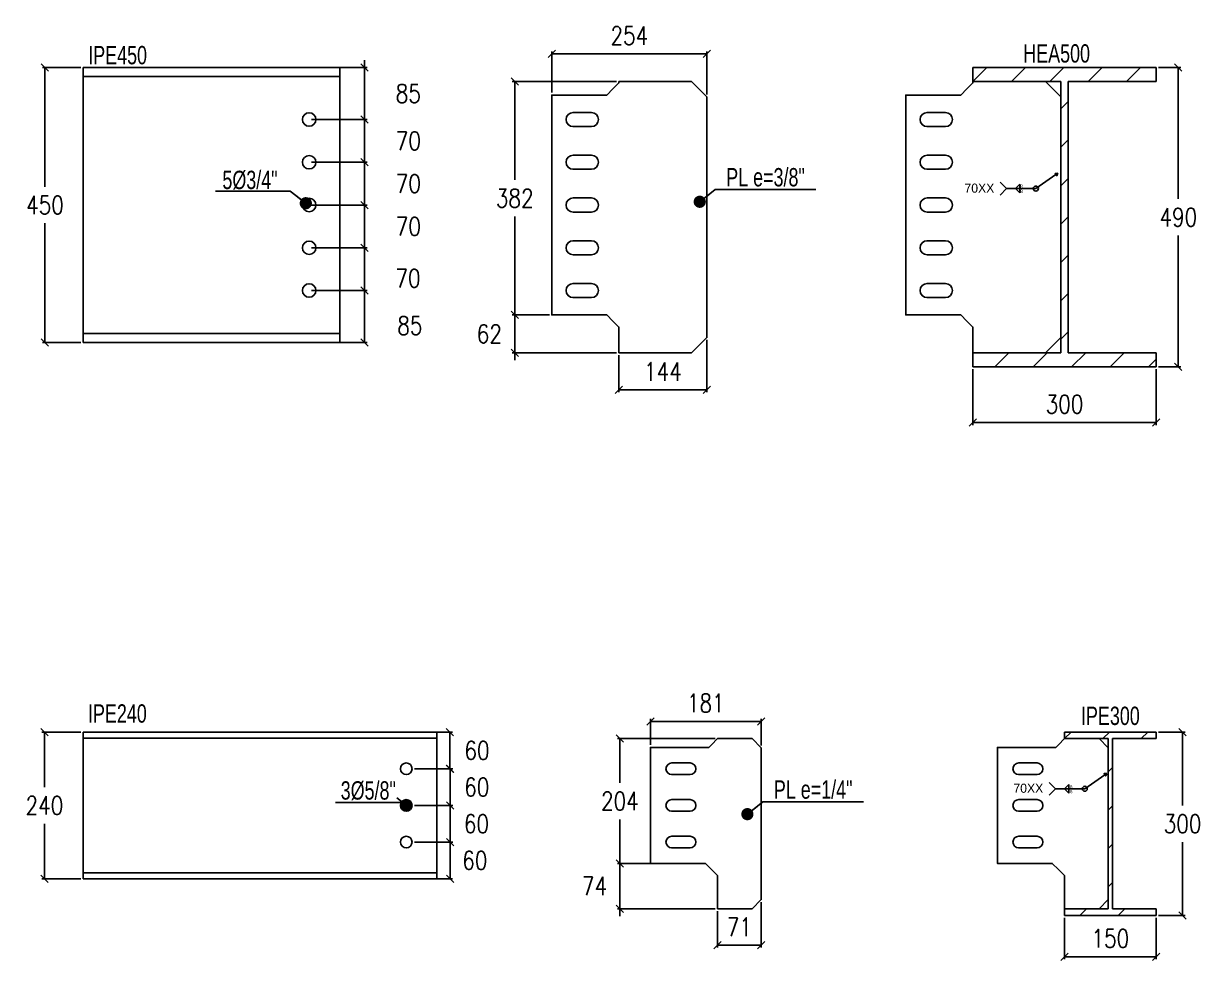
# Model space of a CAD drawing. Header units: millimetres. Extents: x -1715 to 93033, y -21962 to 25119.
# Drawn here: x 15583 to 17515, y -15949 to -14415 of the extents above; entities that cross this region are included whole.
import ezdxf
from ezdxf.enums import TextEntityAlignment as Align

# ---------------------------------------------------------------- set-up
doc = ezdxf.new("R2010")
doc.units = ezdxf.units.MM
doc.header["$LTSCALE"] = 0.4
for name, color, linetype in [('COTAS', 8, 'Continuous'), ('P-PLATINA', 6, 'Continuous'), ('PERFORACIONES', 1, 'Continuous'), ('TITULO', 3, 'Continuous')]:
    doc.layers.add(name, color=color, linetype=linetype)
doc.styles.add('CNI_COTAS', font='romans.shx', dxfattribs={"width": 0.8})
doc.styles.add('ROMANS', font='DINGRAFO.SHX')
doc.styles.add('VERDANA', font='arial.ttf')
doc.dimstyles.new('1.1', dxfattribs={"dimscale": 0, "dimtxt": 15, "dimasz": 20, "dimexe": 2, "dimexo": 2, "dimgap": 7, "dimtad": 1, "dimdec": 0, "dimzin": 4, "dimdsep": 46, "dimtxsty": 'CNI_COTAS', "dimblk": 'DOTSMALL', "dimcen": 0, "dimclrd": 256, "dimclrt": 3, "dimadec": 0, "dimazin": 0, "dimtfac": 1, "dimtdec": 0, "dimtmove": 2, "dimatfit": 0, "dimldrblk": 'DOT', "dimfxl": 0.05, "dimtolj": 1, "dimtzin": 0, "dimarcsym": 1})
doc.dimstyles.new('1.4', dxfattribs={"dimscale": 0, "dimtxt": 30, "dimasz": 12, "dimexe": 4, "dimexo": 4, "dimgap": 15, "dimtad": 1, "dimdec": 0, "dimzin": 4, "dimdsep": 46, "dimtxsty": 'CNI_COTAS', "dimblk": 'OBLIQUE', "dimcen": -0.09, "dimclrd": 256, "dimclrt": 3, "dimadec": 0, "dimazin": 0, "dimtfac": 1, "dimtdec": 0, "dimtmove": 2, "dimatfit": 0, "dimldrblk": 'DOT', "dimfxl": 0.05, "dimtolj": 1, "dimtzin": 0, "dimarcsym": 0})

# ---------------------------------------------------------------- blocks, each defined once
blk = doc.blocks.new('_Oblique')
at = {"color": 0, "linetype": 'ByBlock', "lineweight": -2}
blk.add_line((-0.5, -0.5), (0.5, 0.5), dxfattribs=at)
blk = doc.blocks.new('*D73')
at = {"layer": 'COTAS', "color": 0, "lineweight": -2, "transparency": 16777216}
for p, q in [((15676.5, -14487.3), (15613.9, -14487.3)), ((15676.5, -14937.3), (15613.9, -14937.3))]:
    blk.add_line(p, q, dxfattribs=at)
at = {"layer": 'COTAS', "lineweight": -2, "transparency": 16777216}
for p, q in [((15617.9, -14487.3), (15617.9, -14682.3)), ((15617.9, -14937.3), (15617.9, -14742.3))]:
    blk.add_line(p, q, dxfattribs=at)
at = {"layer": 'Defpoints', "color": 0, "transparency": 16777216}
for p in [(15617.9, -14487.3), (15680.5, -14487.3), (15680.5, -14937.3)]:
    blk.add_point(p, dxfattribs=at)
at = {"layer": 'COTAS', "lineweight": -2, "transparency": 16777216, "xscale": 12, "yscale": 12, "zscale": 12}
for p, rotation in [((15617.9, -14487.3), 90), ((15617.9, -14937.3), 270)]:
    blk.add_blockref('_Oblique', p, dxfattribs=dict(at, rotation=rotation))
at = {"layer": 'COTAS', "color": 3, "transparency": 16777216, "insert": (15617.9, -14712.3), "char_height": 30, "attachment_point": 5, "rotation": 0.01, "style": 'CNI_COTAS'}
blk.add_mtext('\\A1;450', dxfattribs=at)
blk = doc.blocks.new('_Dot')
at = {"color": 0, "linetype": 'ByBlock', "lineweight": -2}
blk.add_line((-0.5, 0), (-1, 0), dxfattribs=at)
at = {"color": 0, "linetype": 'ByBlock', "const_width": 0.5}
blk.add_lwpolyline([(-0.25, 0, 1), (0.25, 0, 1)], format="xyb", close=True, dxfattribs=at)
blk = doc.blocks.new('*D74')
at = {"layer": 'COTAS', "color": 0, "lineweight": -2, "transparency": 16777216}
for p, q in [((17137.4, -14981.3), (17137.4, -15072.5)), ((17437.4, -14981.3), (17437.4, -15072.5))]:
    blk.add_line(p, q, dxfattribs=at)
at = {"layer": 'COTAS', "lineweight": -2, "transparency": 16777216}
blk.add_line((17137.4, -15068.5), (17437.4, -15068.5), dxfattribs=at)
at = {"layer": 'Defpoints', "color": 0, "transparency": 16777216}
for p in [(17137.4, -14977.3), (17437.4, -14977.3), (17437.4, -15068.5)]:
    blk.add_point(p, dxfattribs=at)
at = {"layer": 'COTAS', "lineweight": -2, "transparency": 16777216, "xscale": 12, "yscale": 12, "zscale": 12, "rotation": 180}
blk.add_blockref('_Oblique', (17137.4, -15068.5), dxfattribs=at)
at = {"layer": 'COTAS', "lineweight": -2, "transparency": 16777216, "xscale": 12, "yscale": 12, "zscale": 12}
blk.add_blockref('_Oblique', (17437.4, -15068.5), dxfattribs=at)
at = {"layer": 'COTAS', "color": 3, "transparency": 16777216, "insert": (17287.4, -15038.5), "char_height": 30, "attachment_point": 5, "style": 'CNI_COTAS'}
blk.add_mtext('\\A1;300', dxfattribs=at)
blk = doc.blocks.new('_DotSmall')
at = {"color": 0, "linetype": 'ByBlock', "const_width": 0.5}
blk.add_lwpolyline([(-0.0625, 0, 1), (0.0625, 0, 1)], format="xyb", close=True, dxfattribs=at)
blk = doc.blocks.new('*D319')
at = {"layer": 'COTAS', "color": 0, "lineweight": -2, "transparency": 16777216}
for p, q in [((15676.5, -15575.3), (15613, -15575.3)), ((15676.5, -15815.3), (15613, -15815.3))]:
    blk.add_line(p, q, dxfattribs=at)
at = {"layer": 'COTAS', "lineweight": -2, "transparency": 16777216}
for p, q in [((15617, -15575.3), (15617, -15665.3)), ((15617, -15815.3), (15617, -15725.3))]:
    blk.add_line(p, q, dxfattribs=at)
at = {"layer": 'Defpoints', "color": 0, "transparency": 16777216}
for p in [(15617, -15575.3), (15680.5, -15575.3), (15680.5, -15815.3)]:
    blk.add_point(p, dxfattribs=at)
at = {"layer": 'COTAS', "lineweight": -2, "transparency": 16777216, "xscale": 12, "yscale": 12, "zscale": 12}
for p, rotation in [((15617, -15575.3), 90), ((15617, -15815.3), 270)]:
    blk.add_blockref('_Oblique', p, dxfattribs=dict(at, rotation=rotation))
at = {"layer": 'COTAS', "color": 3, "transparency": 16777216, "insert": (15617, -15695.3), "char_height": 30, "attachment_point": 5, "rotation": 0.01, "style": 'CNI_COTAS'}
blk.add_mtext('\\A1;240', dxfattribs=at)
blk = doc.blocks.new('*D320')
at = {"layer": 'COTAS', "color": 0, "lineweight": -2, "transparency": 16777216}
for p, q in [((17287.4, -15879.3), (17287.4, -15947)), ((17437.4, -15879.3), (17437.4, -15947))]:
    blk.add_line(p, q, dxfattribs=at)
at = {"layer": 'COTAS', "lineweight": -2, "transparency": 16777216}
blk.add_line((17287.4, -15943), (17437.4, -15943), dxfattribs=at)
at = {"layer": 'Defpoints', "color": 0, "transparency": 16777216}
for p in [(17287.4, -15875.3), (17437.4, -15875.3), (17437.4, -15943)]:
    blk.add_point(p, dxfattribs=at)
at = {"layer": 'COTAS', "lineweight": -2, "transparency": 16777216, "xscale": 12, "yscale": 12, "zscale": 12, "rotation": 180}
blk.add_blockref('_Oblique', (17287.4, -15943), dxfattribs=at)
at = {"layer": 'COTAS', "lineweight": -2, "transparency": 16777216, "xscale": 12, "yscale": 12, "zscale": 12}
blk.add_blockref('_Oblique', (17437.4, -15943), dxfattribs=at)
at = {"layer": 'COTAS', "color": 3, "transparency": 16777216, "insert": (17362.4, -15913), "char_height": 30, "attachment_point": 5, "style": 'CNI_COTAS'}
blk.add_mtext('\\A1;150', dxfattribs=at)
blk = doc.blocks.new('*D321')
at = {"layer": 'COTAS', "color": 0, "lineweight": -2, "transparency": 16777216}
for p, q in [((16715.3, -15586), (16555.3, -15586)), ((16695.3, -15790.3), (16555.3, -15790.3))]:
    blk.add_line(p, q, dxfattribs=at)
at = {"layer": 'COTAS', "lineweight": -2, "transparency": 16777216}
for p, q in [((16559.3, -15586), (16559.3, -15658.2)), ((16559.3, -15790.3), (16559.3, -15718.2))]:
    blk.add_line(p, q, dxfattribs=at)
at = {"layer": 'Defpoints', "color": 0, "transparency": 16777216}
for p in [(16719.3, -15586), (16559.3, -15790.3), (16699.3, -15790.3)]:
    blk.add_point(p, dxfattribs=at)
at = {"layer": 'COTAS', "lineweight": -2, "transparency": 16777216, "xscale": 12, "yscale": 12, "zscale": 12}
for p, rotation in [((16559.3, -15586), 90), ((16559.3, -15790.3), 270)]:
    blk.add_blockref('_Oblique', p, dxfattribs=dict(at, rotation=rotation))
at = {"layer": 'COTAS', "color": 3, "transparency": 16777216, "insert": (16559.3, -15688.2), "char_height": 30, "attachment_point": 5, "rotation": 0.01, "style": 'CNI_COTAS'}
blk.add_mtext('\\A1;204', dxfattribs=at)
blk = doc.blocks.new('*D322')
at = {"layer": 'COTAS', "lineweight": -2, "transparency": 16777216}
for p, q in [((16559.3, -15790.3), (16559.3, -15778.3)), ((16559.3, -15790.3), (16559.3, -15864.6)), ((16559.3, -15864.6), (16559.3, -15876.6))]:
    blk.add_line(p, q, dxfattribs=at)
at = {"layer": 'COTAS', "color": 0, "lineweight": -2, "transparency": 16777216}
for p, q in [((16695.3, -15790.3), (16555.3, -15790.3)), ((16715.3, -15864.6), (16555.3, -15864.6))]:
    blk.add_line(p, q, dxfattribs=at)
at = {"layer": 'Defpoints', "color": 0, "transparency": 16777216}
for p in [(16699.3, -15790.3), (16559.3, -15864.6), (16719.3, -15864.6)]:
    blk.add_point(p, dxfattribs=at)
at = {"layer": 'COTAS', "lineweight": -2, "transparency": 16777216, "xscale": 12, "yscale": 12, "zscale": 12}
for p, rotation in [((16559.3, -15790.3), 270), ((16559.3, -15864.6), 90)]:
    blk.add_blockref('_Oblique', p, dxfattribs=dict(at, rotation=rotation))
at = {"layer": 'COTAS', "color": 3, "transparency": 16777216, "insert": (16517.8, -15827.5), "char_height": 30, "attachment_point": 5, "rotation": 0.01, "style": 'CNI_COTAS'}
blk.add_mtext('\\A1;74', dxfattribs=at)
blk = doc.blocks.new('*D323')
at = {"layer": 'COTAS', "color": 0, "lineweight": -2, "transparency": 16777216}
for p, q in [((16790.8, -15853.6), (16790.8, -15928.1)), ((16719.3, -15868.6), (16719.3, -15928.1))]:
    blk.add_line(p, q, dxfattribs=at)
at = {"layer": 'COTAS', "lineweight": -2, "transparency": 16777216}
blk.add_line((16719.3, -15924.1), (16790.8, -15924.1), dxfattribs=at)
at = {"layer": 'Defpoints', "color": 0, "transparency": 16777216}
for p in [(16790.8, -15849.6), (16719.3, -15864.6), (16790.8, -15924.1)]:
    blk.add_point(p, dxfattribs=at)
at = {"layer": 'COTAS', "lineweight": -2, "transparency": 16777216, "xscale": 12, "yscale": 12, "zscale": 12, "rotation": 180}
blk.add_blockref('_Oblique', (16719.3, -15924.1), dxfattribs=at)
at = {"layer": 'COTAS', "lineweight": -2, "transparency": 16777216, "xscale": 12, "yscale": 12, "zscale": 12}
blk.add_blockref('_Oblique', (16790.8, -15924.1), dxfattribs=at)
at = {"layer": 'COTAS', "color": 3, "transparency": 16777216, "insert": (16755, -15894.1), "char_height": 30, "attachment_point": 5, "style": 'CNI_COTAS'}
blk.add_mtext('\\A1;71', dxfattribs=at)
blk = doc.blocks.new('*D324')
at = {"layer": 'COTAS', "color": 0, "lineweight": -2, "transparency": 16777216}
for p, q in [((16609.3, -15596.3), (16609.3, -15553.8)), ((16790.8, -15597), (16790.8, -15553.8))]:
    blk.add_line(p, q, dxfattribs=at)
at = {"layer": 'COTAS', "lineweight": -2, "transparency": 16777216}
blk.add_line((16609.3, -15557.8), (16790.8, -15557.8), dxfattribs=at)
at = {"layer": 'Defpoints', "color": 0, "transparency": 16777216}
for p in [(16790.8, -15557.8), (16609.3, -15600.3), (16790.8, -15601)]:
    blk.add_point(p, dxfattribs=at)
at = {"layer": 'COTAS', "lineweight": -2, "transparency": 16777216, "xscale": 12, "yscale": 12, "zscale": 12, "rotation": 180}
blk.add_blockref('_Oblique', (16609.3, -15557.8), dxfattribs=at)
at = {"layer": 'COTAS', "lineweight": -2, "transparency": 16777216, "xscale": 12, "yscale": 12, "zscale": 12}
blk.add_blockref('_Oblique', (16790.8, -15557.8), dxfattribs=at)
at = {"layer": 'COTAS', "color": 3, "transparency": 16777216, "insert": (16700, -15527.8), "char_height": 30, "attachment_point": 5, "style": 'CNI_COTAS'}
blk.add_mtext('\\A1;181', dxfattribs=at)
blk = doc.blocks.new('*D325')
at = {"layer": 'COTAS', "color": 0, "lineweight": -2, "transparency": 16777216}
for p, q in [((17441.4, -15575.3), (17484.7, -15575.3)), ((17441.4, -15875.3), (17484.7, -15875.3))]:
    blk.add_line(p, q, dxfattribs=at)
at = {"layer": 'COTAS', "lineweight": -2, "transparency": 16777216}
for p, q in [((17480.7, -15575.3), (17480.7, -15695.3)), ((17480.7, -15875.3), (17480.7, -15755.3))]:
    blk.add_line(p, q, dxfattribs=at)
at = {"layer": 'Defpoints', "color": 0, "transparency": 16777216}
for p in [(17437.4, -15575.3), (17480.7, -15575.3), (17437.4, -15875.3)]:
    blk.add_point(p, dxfattribs=at)
at = {"layer": 'COTAS', "lineweight": -2, "transparency": 16777216, "xscale": 12, "yscale": 12, "zscale": 12}
for p, rotation in [((17480.7, -15575.3), 90), ((17480.7, -15875.3), 270)]:
    blk.add_blockref('_Oblique', p, dxfattribs=dict(at, rotation=rotation))
at = {"layer": 'COTAS', "color": 3, "transparency": 16777216, "insert": (17480.7, -15725.3), "char_height": 30, "attachment_point": 5, "rotation": 0.01, "style": 'CNI_COTAS'}
blk.add_mtext('\\A1;300', dxfattribs=at)
blk = doc.blocks.new('SOLDADURA FILETE ALREDEDOR')
h = blk.add_hatch(color=256)
h.dxf.hatch_style = 1
h.paths.add_polyline_path([(5063.7, 3679), (5060.1, 3684.2), (5066.4, 3684.8)])
for p, q in [((5061.9, 3681.6), (5015.5, 3649.2)), ((5015.5, 3649.2), (4948.3, 3649.2)), ((4978.7, 3659.2), (4968.7, 3649.2)), ((4978.7, 3639.2), (4968.7, 3649.2)), ((4978.7, 3649.2), (4978.7, 3659.2)), ((4978.7, 3649.2), (4978.7, 3639.2))]:
    blk.add_line(p, q)
blk.add_lwpolyline([(5066.4, 3684.8), (5063.7, 3679), (5060.1, 3684.2)], close=True)
blk.add_lwpolyline([(4933.5, 3634.4), (4948.3, 3649.2), (4933.5, 3664)])
blk.add_circle((5015.5, 3649.2), 5.81)
at = {"layer": 'TITULO', "style": 'ROMANS'}
for s, height, p in [('70XX', 21, (4851, 3640)), ('6', 7.5, (4981.3, 3650.6)), ('6', 7.5, (4981.3, 3639))]:
    blk.add_text(s, height=height, dxfattribs=at).set_placement(p)
blk = doc.blocks.new('*D315')
at = {"layer": 'COTAS', "color": 0, "lineweight": -2, "transparency": 16777216}
for p, q in [((16223.1, -15635.3), (16285.6, -15635.3)), ((16223.1, -15695.3), (16285.6, -15695.3))]:
    blk.add_line(p, q, dxfattribs=at)
at = {"layer": 'COTAS', "lineweight": -2, "transparency": 16777216}
blk.add_line((16281.6, -15635.3), (16281.6, -15695.3), dxfattribs=at)
at = {"layer": 'Defpoints', "color": 0, "transparency": 16777216}
for p in [(16219.1, -15635.3), (16219.1, -15695.3), (16281.6, -15695.3)]:
    blk.add_point(p, dxfattribs=at)
at = {"layer": 'COTAS', "lineweight": -2, "transparency": 16777216, "xscale": 12, "yscale": 12, "zscale": 12}
for p, rotation in [((16281.6, -15635.3), 90), ((16281.6, -15695.3), 270)]:
    blk.add_blockref('_Oblique', p, dxfattribs=dict(at, rotation=rotation))
at = {"layer": 'COTAS', "color": 3, "transparency": 16777216, "insert": (16325, -15665.3), "char_height": 30, "attachment_point": 5, "rotation": 0.01, "style": 'CNI_COTAS'}
blk.add_mtext('\\A1;60', dxfattribs=at)
blk = doc.blocks.new('*D316')
at = {"layer": 'COTAS', "color": 0, "lineweight": -2, "transparency": 16777216}
for p, q in [((16223.1, -15695.3), (16285.6, -15695.3)), ((16223.1, -15755.3), (16285.6, -15755.3))]:
    blk.add_line(p, q, dxfattribs=at)
at = {"layer": 'COTAS', "lineweight": -2, "transparency": 16777216}
blk.add_line((16281.6, -15695.3), (16281.6, -15755.3), dxfattribs=at)
at = {"layer": 'Defpoints', "color": 0, "transparency": 16777216}
for p in [(16219.1, -15695.3), (16219.1, -15755.3), (16281.6, -15755.3)]:
    blk.add_point(p, dxfattribs=at)
at = {"layer": 'COTAS', "lineweight": -2, "transparency": 16777216, "xscale": 12, "yscale": 12, "zscale": 12}
for p, rotation in [((16281.6, -15695.3), 90), ((16281.6, -15755.3), 270)]:
    blk.add_blockref('_Oblique', p, dxfattribs=dict(at, rotation=rotation))
at = {"layer": 'COTAS', "color": 3, "transparency": 16777216, "insert": (16324.5, -15725.3), "char_height": 30, "attachment_point": 5, "rotation": 0.01, "style": 'CNI_COTAS'}
blk.add_mtext('\\A1;60', dxfattribs=at)
blk = doc.blocks.new('*D317')
at = {"layer": 'COTAS', "color": 0, "lineweight": -2, "transparency": 16777216}
for p, q in [((16223.1, -15755.3), (16285.5, -15755.3)), ((16223.1, -15815.3), (16285.5, -15815.3))]:
    blk.add_line(p, q, dxfattribs=at)
at = {"layer": 'COTAS', "lineweight": -2, "transparency": 16777216}
blk.add_line((16281.5, -15755.3), (16281.5, -15815.3), dxfattribs=at)
at = {"layer": 'Defpoints', "color": 0, "transparency": 16777216}
for p in [(16219.1, -15755.3), (16219.1, -15815.3), (16281.5, -15815.3)]:
    blk.add_point(p, dxfattribs=at)
at = {"layer": 'COTAS', "lineweight": -2, "transparency": 16777216, "xscale": 12, "yscale": 12, "zscale": 12}
for p, rotation in [((16281.5, -15755.3), 90), ((16281.5, -15815.3), 270)]:
    blk.add_blockref('_Oblique', p, dxfattribs=dict(at, rotation=rotation))
at = {"layer": 'COTAS', "color": 3, "transparency": 16777216, "insert": (16321.8, -15785.3), "char_height": 30, "attachment_point": 5, "rotation": 0.01, "style": 'CNI_COTAS'}
blk.add_mtext('\\A1;60', dxfattribs=at)
blk = doc.blocks.new('*D318')
at = {"layer": 'COTAS', "color": 0, "lineweight": -2, "transparency": 16777216}
for p, q in [((16223.1, -15575.3), (16285.1, -15575.3)), ((16223.1, -15635.3), (16285.1, -15635.3))]:
    blk.add_line(p, q, dxfattribs=at)
at = {"layer": 'COTAS', "lineweight": -2, "transparency": 16777216}
blk.add_line((16281.1, -15635.3), (16281.1, -15575.3), dxfattribs=at)
at = {"layer": 'Defpoints', "color": 0, "transparency": 16777216}
for p in [(16219.1, -15575.3), (16281.1, -15575.3), (16219.1, -15635.3)]:
    blk.add_point(p, dxfattribs=at)
at = {"layer": 'COTAS', "lineweight": -2, "transparency": 16777216, "xscale": 12, "yscale": 12, "zscale": 12}
for p, rotation in [((16281.1, -15575.3), 90), ((16281.1, -15635.3), 270)]:
    blk.add_blockref('_Oblique', p, dxfattribs=dict(at, rotation=rotation))
at = {"layer": 'COTAS', "color": 3, "transparency": 16777216, "insert": (16325.3, -15605.3), "char_height": 30, "attachment_point": 5, "rotation": 0.01, "style": 'CNI_COTAS'}
blk.add_mtext('\\A1;60', dxfattribs=at)
blk = doc.blocks.new('*D355')
at = {"layer": 'COTAS', "color": 0, "lineweight": -2, "transparency": 16777216}
for p, q in [((16054.5, -14642.3), (16145.4, -14642.3)), ((16054.5, -14712.3), (16145.4, -14712.3))]:
    blk.add_line(p, q, dxfattribs=at)
at = {"layer": 'COTAS', "lineweight": -2, "transparency": 16777216}
for p, q in [((16141.4, -14642.3), (16141.4, -14630.3)), ((16141.4, -14712.3), (16141.4, -14642.3)), ((16141.4, -14712.3), (16141.4, -14724.3))]:
    blk.add_line(p, q, dxfattribs=at)
at = {"layer": 'Defpoints', "color": 0, "transparency": 16777216}
for p in [(16050.5, -14642.3), (16141.4, -14642.3), (16050.5, -14712.3)]:
    blk.add_point(p, dxfattribs=at)
at = {"layer": 'COTAS', "lineweight": -2, "transparency": 16777216, "xscale": 12, "yscale": 12, "zscale": 12}
for p, rotation in [((16141.4, -14642.3), 270), ((16141.4, -14712.3), 90)]:
    blk.add_blockref('_Oblique', p, dxfattribs=dict(at, rotation=rotation))
at = {"layer": 'COTAS', "color": 3, "transparency": 16777216, "insert": (16212.9, -14677.3), "char_height": 30, "attachment_point": 5, "rotation": 0.01, "style": 'CNI_COTAS'}
blk.add_mtext('\\A1;70', dxfattribs=at)
blk = doc.blocks.new('*D356')
at = {"layer": 'COTAS', "lineweight": -2, "transparency": 16777216}
for p, q in [((16141.4, -14712.3), (16141.4, -14700.3)), ((16141.4, -14782.3), (16141.4, -14712.3)), ((16141.4, -14782.3), (16141.4, -14794.3))]:
    blk.add_line(p, q, dxfattribs=at)
at = {"layer": 'COTAS', "color": 0, "lineweight": -2, "transparency": 16777216}
for p, q in [((16054.5, -14712.3), (16145.4, -14712.3)), ((16054.5, -14782.3), (16145.4, -14782.3))]:
    blk.add_line(p, q, dxfattribs=at)
at = {"layer": 'Defpoints', "color": 0, "transparency": 16777216}
for p in [(16050.5, -14712.3), (16141.4, -14712.3), (16050.5, -14782.3)]:
    blk.add_point(p, dxfattribs=at)
at = {"layer": 'COTAS', "lineweight": -2, "transparency": 16777216, "xscale": 12, "yscale": 12, "zscale": 12}
for p, rotation in [((16141.4, -14712.3), 270), ((16141.4, -14782.3), 90)]:
    blk.add_blockref('_Oblique', p, dxfattribs=dict(at, rotation=rotation))
at = {"layer": 'COTAS', "color": 3, "transparency": 16777216, "insert": (16212.9, -14747.3), "char_height": 30, "attachment_point": 5, "rotation": 0.01, "style": 'CNI_COTAS'}
blk.add_mtext('\\A1;70', dxfattribs=at)
blk = doc.blocks.new('*D357')
at = {"layer": 'COTAS', "color": 0, "lineweight": -2, "transparency": 16777216}
for p, q in [((16054.5, -14782.3), (16145.4, -14782.3)), ((16054.5, -14852.3), (16145.4, -14852.3))]:
    blk.add_line(p, q, dxfattribs=at)
at = {"layer": 'COTAS', "lineweight": -2, "transparency": 16777216}
blk.add_line((16141.4, -14852.3), (16141.4, -14782.3), dxfattribs=at)
at = {"layer": 'Defpoints', "color": 0, "transparency": 16777216}
for p in [(16050.5, -14782.3), (16141.4, -14782.3), (16050.5, -14852.3)]:
    blk.add_point(p, dxfattribs=at)
at = {"layer": 'COTAS', "lineweight": -2, "transparency": 16777216, "xscale": 12, "yscale": 12, "zscale": 12}
for p, rotation in [((16141.4, -14782.3), 90), ((16141.4, -14852.3), 270)]:
    blk.add_blockref('_Oblique', p, dxfattribs=dict(at, rotation=rotation))
at = {"layer": 'COTAS', "color": 3, "transparency": 16777216, "insert": (16212.3, -14832.3), "char_height": 30, "attachment_point": 5, "rotation": 0.01, "style": 'CNI_COTAS'}
blk.add_mtext('\\A1;70', dxfattribs=at)
blk = doc.blocks.new('*D358')
at = {"layer": 'COTAS', "color": 0, "lineweight": -2, "transparency": 16777216}
for p, q in [((16054.5, -14852.3), (16145.4, -14852.3)), ((16054.5, -14937.3), (16145.4, -14937.3))]:
    blk.add_line(p, q, dxfattribs=at)
at = {"layer": 'COTAS', "lineweight": -2, "transparency": 16777216}
blk.add_line((16141.4, -14852.3), (16141.4, -14937.3), dxfattribs=at)
at = {"layer": 'Defpoints', "color": 0, "transparency": 16777216}
for p in [(16050.5, -14852.3), (16050.5, -14937.3), (16141.4, -14937.3)]:
    blk.add_point(p, dxfattribs=at)
at = {"layer": 'COTAS', "lineweight": -2, "transparency": 16777216, "xscale": 12, "yscale": 12, "zscale": 12}
for p, rotation in [((16141.4, -14852.3), 90), ((16141.4, -14937.3), 270)]:
    blk.add_blockref('_Oblique', p, dxfattribs=dict(at, rotation=rotation))
at = {"layer": 'COTAS', "color": 3, "transparency": 16777216, "insert": (16215.4, -14909.8), "char_height": 30, "attachment_point": 5, "rotation": 0.01, "style": 'CNI_COTAS'}
blk.add_mtext('\\A1;85', dxfattribs=at)
blk = doc.blocks.new('*D359')
at = {"layer": 'COTAS', "lineweight": -2, "transparency": 16777216}
for p, q in [((16141.4, -14572.3), (16141.4, -14560.3)), ((16141.4, -14642.3), (16141.4, -14572.3)), ((16141.4, -14642.3), (16141.4, -14654.3))]:
    blk.add_line(p, q, dxfattribs=at)
at = {"layer": 'COTAS', "color": 0, "lineweight": -2, "transparency": 16777216}
for p, q in [((16054.5, -14572.3), (16145.4, -14572.3)), ((16054.5, -14642.3), (16145.4, -14642.3))]:
    blk.add_line(p, q, dxfattribs=at)
at = {"layer": 'Defpoints', "color": 0, "transparency": 16777216}
for p in [(16050.5, -14572.3), (16141.4, -14572.3), (16050.5, -14642.3)]:
    blk.add_point(p, dxfattribs=at)
at = {"layer": 'COTAS', "lineweight": -2, "transparency": 16777216, "xscale": 12, "yscale": 12, "zscale": 12}
for p, rotation in [((16141.4, -14572.3), 270), ((16141.4, -14642.3), 90)]:
    blk.add_blockref('_Oblique', p, dxfattribs=dict(at, rotation=rotation))
at = {"layer": 'COTAS', "color": 3, "transparency": 16777216, "insert": (16212.9, -14607.3), "char_height": 30, "attachment_point": 5, "rotation": 0.01, "style": 'CNI_COTAS'}
blk.add_mtext('\\A1;70', dxfattribs=at)
blk = doc.blocks.new('*D360')
at = {"layer": 'COTAS', "color": 0, "lineweight": -2, "transparency": 16777216}
for p, q in [((16054.5, -14487.3), (16145.4, -14487.3)), ((16054.5, -14572.3), (16145.4, -14572.3))]:
    blk.add_line(p, q, dxfattribs=at)
at = {"layer": 'COTAS', "lineweight": -2, "transparency": 16777216}
for p, q in [((16141.4, -14487.3), (16141.4, -14475.3)), ((16141.4, -14572.3), (16141.4, -14487.3)), ((16141.4, -14572.3), (16141.4, -14584.3))]:
    blk.add_line(p, q, dxfattribs=at)
at = {"layer": 'Defpoints', "color": 0, "transparency": 16777216}
for p in [(16050.5, -14487.3), (16141.4, -14487.3), (16050.5, -14572.3)]:
    blk.add_point(p, dxfattribs=at)
at = {"layer": 'COTAS', "lineweight": -2, "transparency": 16777216, "xscale": 12, "yscale": 12, "zscale": 12}
for p, rotation in [((16141.4, -14487.3), 270), ((16141.4, -14572.3), 90)]:
    blk.add_blockref('_Oblique', p, dxfattribs=dict(at, rotation=rotation))
at = {"layer": 'COTAS', "color": 3, "transparency": 16777216, "insert": (16212.9, -14529.8), "char_height": 30, "attachment_point": 5, "rotation": 0.01, "style": 'CNI_COTAS'}
blk.add_mtext('\\A1;85', dxfattribs=at)
blk = doc.blocks.new('*D361')
at = {"layer": 'COTAS', "color": 0, "lineweight": -2, "transparency": 16777216}
for p, q in [((16553.8, -14510.3), (16383.1, -14510.3)), ((16443.8, -14892.3), (16383.1, -14892.3))]:
    blk.add_line(p, q, dxfattribs=at)
at = {"layer": 'COTAS', "lineweight": -2, "transparency": 16777216}
for p, q in [((16387.1, -14510.3), (16387.1, -14671.3)), ((16387.1, -14892.3), (16387.1, -14731.3))]:
    blk.add_line(p, q, dxfattribs=at)
at = {"layer": 'Defpoints', "color": 0, "transparency": 16777216}
for p in [(16557.8, -14510.3), (16387.1, -14892.3), (16447.8, -14892.3)]:
    blk.add_point(p, dxfattribs=at)
at = {"layer": 'COTAS', "lineweight": -2, "transparency": 16777216, "xscale": 12, "yscale": 12, "zscale": 12}
for p, rotation in [((16387.1, -14510.3), 90), ((16387.1, -14892.3), 270)]:
    blk.add_blockref('_Oblique', p, dxfattribs=dict(at, rotation=rotation))
at = {"layer": 'COTAS', "color": 3, "transparency": 16777216, "insert": (16387.1, -14701.3), "char_height": 30, "attachment_point": 5, "rotation": 0.01, "style": 'CNI_COTAS'}
blk.add_mtext('\\A1;382', dxfattribs=at)
blk = doc.blocks.new('*D362')
at = {"layer": 'COTAS', "color": 0, "lineweight": -2, "transparency": 16777216}
for p, q in [((16443.8, -14892.3), (16383.1, -14892.3)), ((16553.8, -14954.3), (16383.1, -14954.3))]:
    blk.add_line(p, q, dxfattribs=at)
at = {"layer": 'COTAS', "lineweight": -2, "transparency": 16777216}
for p, q in [((16387.1, -14892.3), (16387.1, -14880.3)), ((16387.1, -14892.3), (16387.1, -14954.3)), ((16387.1, -14954.3), (16387.1, -14966.3))]:
    blk.add_line(p, q, dxfattribs=at)
at = {"layer": 'Defpoints', "color": 0, "transparency": 16777216}
for p in [(16447.8, -14892.3), (16387.1, -14954.3), (16557.8, -14954.3)]:
    blk.add_point(p, dxfattribs=at)
at = {"layer": 'COTAS', "lineweight": -2, "transparency": 16777216, "xscale": 12, "yscale": 12, "zscale": 12}
for p, rotation in [((16387.1, -14892.3), 270), ((16387.1, -14954.3), 90)]:
    blk.add_blockref('_Oblique', p, dxfattribs=dict(at, rotation=rotation))
at = {"layer": 'COTAS', "color": 3, "transparency": 16777216, "insert": (16345.6, -14923.3), "char_height": 30, "attachment_point": 5, "rotation": 0.01, "style": 'CNI_COTAS'}
blk.add_mtext('\\A1;62', dxfattribs=at)
blk = doc.blocks.new('*D363')
at = {"layer": 'COTAS', "color": 0, "lineweight": -2, "transparency": 16777216}
for p, q in [((16701.8, -14933.3), (16701.8, -15018.9)), ((16557.8, -14958.3), (16557.8, -15018.9))]:
    blk.add_line(p, q, dxfattribs=at)
at = {"layer": 'COTAS', "lineweight": -2, "transparency": 16777216}
blk.add_line((16557.8, -15014.9), (16701.8, -15014.9), dxfattribs=at)
at = {"layer": 'Defpoints', "color": 0, "transparency": 16777216}
for p in [(16701.8, -14929.3), (16557.8, -14954.3), (16701.8, -15014.9)]:
    blk.add_point(p, dxfattribs=at)
at = {"layer": 'COTAS', "lineweight": -2, "transparency": 16777216, "xscale": 12, "yscale": 12, "zscale": 12, "rotation": 180}
blk.add_blockref('_Oblique', (16557.8, -15014.9), dxfattribs=at)
at = {"layer": 'COTAS', "lineweight": -2, "transparency": 16777216, "xscale": 12, "yscale": 12, "zscale": 12}
blk.add_blockref('_Oblique', (16701.8, -15014.9), dxfattribs=at)
at = {"layer": 'COTAS', "color": 3, "transparency": 16777216, "insert": (16629.8, -14984.9), "char_height": 30, "attachment_point": 5, "style": 'CNI_COTAS'}
blk.add_mtext('\\A1;144', dxfattribs=at)
blk = doc.blocks.new('*D364')
at = {"layer": 'COTAS', "color": 0, "lineweight": -2, "transparency": 16777216}
for p, q in [((16447.8, -14528.3), (16447.8, -14461)), ((16701.8, -14531.3), (16701.8, -14461))]:
    blk.add_line(p, q, dxfattribs=at)
at = {"layer": 'COTAS', "lineweight": -2, "transparency": 16777216}
blk.add_line((16447.8, -14465), (16701.8, -14465), dxfattribs=at)
at = {"layer": 'Defpoints', "color": 0, "transparency": 16777216}
for p in [(16701.8, -14465), (16447.8, -14532.3), (16701.8, -14535.3)]:
    blk.add_point(p, dxfattribs=at)
at = {"layer": 'COTAS', "lineweight": -2, "transparency": 16777216, "xscale": 12, "yscale": 12, "zscale": 12, "rotation": 180}
blk.add_blockref('_Oblique', (16447.8, -14465), dxfattribs=at)
at = {"layer": 'COTAS', "lineweight": -2, "transparency": 16777216, "xscale": 12, "yscale": 12, "zscale": 12}
blk.add_blockref('_Oblique', (16701.8, -14465), dxfattribs=at)
at = {"layer": 'COTAS', "color": 3, "transparency": 16777216, "insert": (16574.8, -14435), "char_height": 30, "attachment_point": 5, "style": 'CNI_COTAS'}
blk.add_mtext('\\A1;254', dxfattribs=at)
blk = doc.blocks.new('SOLDADURA FILETE ALREDEDOR 1 DE 8')
h = blk.add_hatch(color=256)
h.dxf.hatch_style = 1
h.paths.add_polyline_path([(8202.3, -7175.2), (8199.7, -7171.4), (8204.2, -7171)])
for p, q in [((8201, -7173.3), (8168, -7196.3)), ((8168, -7196.3), (8120.2, -7196.3)), ((8141.8, -7189.2), (8134.7, -7196.3)), ((8141.8, -7203.4), (8134.7, -7196.3)), ((8141.8, -7196.3), (8141.8, -7189.2)), ((8141.8, -7196.3), (8141.8, -7203.4))]:
    blk.add_line(p, q)
blk.add_lwpolyline([(8109.7, -7206.8), (8120.2, -7196.3), (8109.7, -7185.8)])
blk.add_lwpolyline([(8204.2, -7171), (8202.3, -7175.2), (8199.7, -7171.4)], close=True)
blk.add_circle((8168, -7196.3), 4.13)
at = {"layer": 'TITULO', "style": 'ROMANS'}
for s, height, p in [('70XX', 14.92, (8051.2, -7202.9)), ('8', 5.33, (8142.6, -7195.1)), ('8', 5.33, (8142.6, -7203.4))]:
    blk.add_text(s, height=height, dxfattribs=at).set_placement(p)
blk = doc.blocks.new('*D424')
at = {"layer": 'COTAS', "color": 0, "lineweight": -2, "transparency": 16777216}
for p, q in [((17441.4, -14487.3), (17477.7, -14487.3)), ((17441.4, -14977.3), (17477.7, -14977.3))]:
    blk.add_line(p, q, dxfattribs=at)
at = {"layer": 'COTAS', "lineweight": -2, "transparency": 16777216}
for p, q in [((17473.7, -14487.3), (17473.7, -14702.3)), ((17473.7, -14977.3), (17473.7, -14762.3))]:
    blk.add_line(p, q, dxfattribs=at)
at = {"layer": 'Defpoints', "color": 0, "transparency": 16777216}
for p in [(17437.4, -14487.3), (17473.7, -14487.3), (17437.4, -14977.3)]:
    blk.add_point(p, dxfattribs=at)
at = {"layer": 'COTAS', "lineweight": -2, "transparency": 16777216, "xscale": 12, "yscale": 12, "zscale": 12}
for p, rotation in [((17473.7, -14487.3), 90), ((17473.7, -14977.3), 270)]:
    blk.add_blockref('_Oblique', p, dxfattribs=dict(at, rotation=rotation))
at = {"layer": 'COTAS', "color": 3, "transparency": 16777216, "insert": (17473.7, -14732.3), "char_height": 30, "attachment_point": 5, "rotation": 0.01, "style": 'CNI_COTAS'}
blk.add_mtext('\\A1;490', dxfattribs=at)

msp = doc.modelspace()

# ---------------------------------------------------------------- hatches: boundary and pattern name
at = {"linetype": 'Continuous'}
h = msp.add_hatch(dxfattribs=at)
h.set_pattern_fill('', scale=14, style=0, pattern_type=0)
h.set_pattern_definition([(45, (17137.426, -14510.33), (-31.431, 31.431), [])])
h.paths.add_polyline_path([(17137.4, -14487.3), (17137.4, -14510.3), (17281.4, -14510.3), (17281.4, -14954.3), (17137.4, -14954.3), (17137.4, -14977.3), (17437.4, -14977.3), (17437.4, -14954.3), (17293.4, -14954.3), (17293.4, -14510.3), (17437.4, -14510.3), (17437.4, -14487.3)])
h = msp.add_hatch(dxfattribs=at)
h.set_pattern_fill('', scale=14, style=0, pattern_type=0)
h.set_pattern_definition([(45, (17287.426, -15586.016), (-31.431, 31.431), [])])
h.paths.add_polyline_path([(17287.4, -15575.3), (17287.4, -15586), (17358.9, -15586), (17358.9, -15864.6), (17287.4, -15864.6), (17287.4, -15875.3), (17437.4, -15875.3), (17437.4, -15864.6), (17366, -15864.6), (17366, -15586), (17437.4, -15586), (17437.4, -15575.3)])

# ---------------------------------------------------------------- linework, layer by layer
at = {"color": 2, "linetype": 'Continuous'}
for p, q in [((16100.5, -14487.3), (15680.5, -14487.3)), ((15680.5, -14487.3), (15680.5, -14937.3)), ((16100.5, -14937.3), (16100.5, -14487.3)), ((17437.4, -14487.3), (17137.4, -14487.3)), ((17137.4, -14487.3), (17137.4, -14510.3)), ((17437.4, -14510.3), (17437.4, -14487.3)), ((15680.5, -14501.9), (16100.5, -14501.9)), ((17137.4, -14510.3), (17281.4, -14510.3)), ((17281.4, -14510.3), (17281.4, -14954.3)), ((17293.4, -14954.3), (17293.4, -14510.3)), ((17293.4, -14510.3), (17437.4, -14510.3)), ((15680.5, -14922.7), (16100.5, -14922.7)), ((15680.5, -14937.3), (16100.5, -14937.3)), ((17281.4, -14954.3), (17137.4, -14954.3)), ((17137.4, -14954.3), (17137.4, -14977.3)), ((17437.4, -14954.3), (17293.4, -14954.3)), ((17437.4, -14977.3), (17437.4, -14954.3)), ((17137.4, -14977.3), (17437.4, -14977.3)), ((15680.5, -15575.3), (16259.6, -15575.3)), ((15680.5, -15575.3), (15680.5, -15815.3)), ((15680.5, -15585.1), (16259.6, -15585.1)), ((16259.6, -15575.3), (16259.6, -15815.3)), ((17437.4, -15575.3), (17287.4, -15575.3)), ((17287.4, -15575.3), (17287.4, -15586)), ((17287.4, -15586), (17358.9, -15586)), ((17358.9, -15586), (17358.9, -15864.6)), ((17366, -15864.6), (17366, -15586)), ((17366, -15586), (17437.4, -15586)), ((17437.4, -15586), (17437.4, -15575.3)), ((15680.5, -15805.5), (16259.6, -15805.5)), ((15680.5, -15815.3), (16259.6, -15815.3)), ((17358.9, -15864.6), (17287.4, -15864.6)), ((17287.4, -15864.6), (17287.4, -15875.3)), ((17287.4, -15875.3), (17437.4, -15875.3)), ((17437.4, -15864.6), (17366, -15864.6)), ((17437.4, -15875.3), (17437.4, -15864.6))]:
    msp.add_line(p, q, dxfattribs=at)
at = {"layer": 'P-PLATINA', "color": 6, "linetype": 'Continuous'}
for points in [[(16537.8, -14532.3), (16447.8, -14532.3), (16447.8, -14892.3), (16537.8, -14892.3), (16547.8, -14902.3), (16557.8, -14912.3), (16557.8, -14954.3), (16676.8, -14954.3), (16701.8, -14929.3), (16701.8, -14535.3), (16676.8, -14510.3), (16557.8, -14510.3), (16557.8, -14512.3), (16547.8, -14522.3)], [(17117.4, -14532.3), (17027.4, -14532.3), (17027.4, -14892.3), (17117.4, -14892.3), (17127.4, -14902.3), (17137.4, -14912.3), (17137.4, -14954.3), (17256.4, -14954.3), (17281.4, -14929.3), (17281.4, -14535.3), (17256.4, -14510.3), (17137.4, -14510.3), (17137.4, -14512.3), (17127.4, -14522.3)]]:
    msp.add_lwpolyline(points, close=True, dxfattribs=at)
for points in [[(16487.1, -14583.8), (16482.8, -14583.8), (16478.4, -14583), (16474.6, -14580.5), (16472.1, -14576.7), (16471.3, -14572.3), (16472.1, -14567.9), (16474.6, -14564.2), (16478.4, -14561.7), (16482.8, -14560.8), (16487.1, -14560.8)], [(16482.8, -14560.8), (16512.8, -14560.8), (16517.2, -14561.7), (16520.9, -14564.2), (16523.4, -14567.9), (16524.3, -14572.3), (16523.4, -14576.7), (16520.9, -14580.5), (16517.2, -14583), (16512.8, -14583.8), (16482.8, -14583.8)], [(17066.7, -14583.8), (17062.4, -14583.8), (17058, -14583), (17054.3, -14580.5), (17051.8, -14576.7), (17050.9, -14572.3), (17051.8, -14567.9), (17054.3, -14564.2), (17058, -14561.7), (17062.4, -14560.8), (17066.7, -14560.8)], [(17062.4, -14560.8), (17092.4, -14560.8), (17096.8, -14561.7), (17100.6, -14564.2), (17103.1, -14567.9), (17103.9, -14572.3), (17103.1, -14576.7), (17100.6, -14580.5), (17096.8, -14583), (17092.4, -14583.8), (17062.4, -14583.8)], [(16487.1, -14653.8), (16482.8, -14653.8), (16478.4, -14653), (16474.6, -14650.5), (16472.1, -14646.7), (16471.3, -14642.3), (16472.1, -14637.9), (16474.6, -14634.2), (16478.4, -14631.7), (16482.8, -14630.8), (16487.1, -14630.8)], [(16482.8, -14630.8), (16512.8, -14630.8), (16517.2, -14631.7), (16520.9, -14634.2), (16523.4, -14637.9), (16524.3, -14642.3), (16523.4, -14646.7), (16520.9, -14650.5), (16517.2, -14653), (16512.8, -14653.8), (16482.8, -14653.8)], [(17066.7, -14653.8), (17062.4, -14653.8), (17058, -14653), (17054.3, -14650.5), (17051.8, -14646.7), (17050.9, -14642.3), (17051.8, -14637.9), (17054.3, -14634.2), (17058, -14631.7), (17062.4, -14630.8), (17066.7, -14630.8)], [(17062.4, -14630.8), (17092.4, -14630.8), (17096.8, -14631.7), (17100.6, -14634.2), (17103.1, -14637.9), (17103.9, -14642.3), (17103.1, -14646.7), (17100.6, -14650.5), (17096.8, -14653), (17092.4, -14653.8), (17062.4, -14653.8)], [(16487.1, -14723.8), (16482.8, -14723.8), (16478.4, -14723), (16474.6, -14720.5), (16472.1, -14716.7), (16471.3, -14712.3), (16472.1, -14707.9), (16474.6, -14704.2), (16478.4, -14701.7), (16482.8, -14700.8), (16487.1, -14700.8)], [(16482.8, -14700.8), (16512.8, -14700.8), (16517.2, -14701.7), (16520.9, -14704.2), (16523.4, -14707.9), (16524.3, -14712.3), (16523.4, -14716.7), (16520.9, -14720.5), (16517.2, -14723), (16512.8, -14723.8), (16482.8, -14723.8)], [(17066.7, -14723.8), (17062.4, -14723.8), (17058, -14723), (17054.3, -14720.5), (17051.8, -14716.7), (17050.9, -14712.3), (17051.8, -14707.9), (17054.3, -14704.2), (17058, -14701.7), (17062.4, -14700.8), (17066.7, -14700.8)], [(17062.4, -14700.8), (17092.4, -14700.8), (17096.8, -14701.7), (17100.6, -14704.2), (17103.1, -14707.9), (17103.9, -14712.3), (17103.1, -14716.7), (17100.6, -14720.5), (17096.8, -14723), (17092.4, -14723.8), (17062.4, -14723.8)], [(16487.1, -14793.8), (16482.8, -14793.8), (16478.4, -14793), (16474.6, -14790.5), (16472.1, -14786.7), (16471.3, -14782.3), (16472.1, -14777.9), (16474.6, -14774.2), (16478.4, -14771.7), (16482.8, -14770.8), (16487.1, -14770.8)], [(16482.8, -14770.8), (16512.8, -14770.8), (16517.2, -14771.7), (16520.9, -14774.2), (16523.4, -14777.9), (16524.3, -14782.3), (16523.4, -14786.7), (16520.9, -14790.5), (16517.2, -14793), (16512.8, -14793.8), (16482.8, -14793.8)], [(17066.7, -14793.8), (17062.4, -14793.8), (17058, -14793), (17054.3, -14790.5), (17051.8, -14786.7), (17050.9, -14782.3), (17051.8, -14777.9), (17054.3, -14774.2), (17058, -14771.7), (17062.4, -14770.8), (17066.7, -14770.8)], [(17062.4, -14770.8), (17092.4, -14770.8), (17096.8, -14771.7), (17100.6, -14774.2), (17103.1, -14777.9), (17103.9, -14782.3), (17103.1, -14786.7), (17100.6, -14790.5), (17096.8, -14793), (17092.4, -14793.8), (17062.4, -14793.8)], [(16487.1, -14863.8), (16482.8, -14863.8), (16478.4, -14863), (16474.6, -14860.5), (16472.1, -14856.7), (16471.3, -14852.3), (16472.1, -14847.9), (16474.6, -14844.2), (16478.4, -14841.7), (16482.8, -14840.8), (16487.1, -14840.8)], [(16482.8, -14840.8), (16512.8, -14840.8), (16517.2, -14841.7), (16520.9, -14844.2), (16523.4, -14847.9), (16524.3, -14852.3), (16523.4, -14856.7), (16520.9, -14860.5), (16517.2, -14863), (16512.8, -14863.8), (16482.8, -14863.8)], [(17066.7, -14863.8), (17062.4, -14863.8), (17058, -14863), (17054.3, -14860.5), (17051.8, -14856.7), (17050.9, -14852.3), (17051.8, -14847.9), (17054.3, -14844.2), (17058, -14841.7), (17062.4, -14840.8), (17066.7, -14840.8)], [(17062.4, -14840.8), (17092.4, -14840.8), (17096.8, -14841.7), (17100.6, -14844.2), (17103.1, -14847.9), (17103.9, -14852.3), (17103.1, -14856.7), (17100.6, -14860.5), (17096.8, -14863), (17092.4, -14863.8), (17062.4, -14863.8)]]:
    msp.add_lwpolyline(points, dxfattribs=at)
at = {"layer": 'P-PLATINA', "linetype": 'Continuous'}
for points in [[(16790.8, -15601), (16775.8, -15586), (16719.3, -15586), (16709.3, -15596), (16705, -15600.3), (16609.3, -15600.3), (16609.3, -15790.3), (16699.3, -15790.3), (16709.3, -15800.3), (16719.3, -15810.3), (16719.3, -15864.6), (16775.8, -15864.6), (16790.8, -15849.6)], [(17358.9, -15601), (17343.9, -15586), (17287.4, -15586), (17277.4, -15596), (17273.1, -15600.3), (17177.4, -15600.3), (17177.4, -15790.3), (17267.4, -15790.3), (17277.4, -15800.3), (17287.4, -15810.3), (17287.4, -15864.6), (17343.9, -15864.6), (17358.9, -15849.6)]]:
    msp.add_lwpolyline(points, close=True, dxfattribs=at)
for points in [[(16674.3, -15644.8), (16644.3, -15644.8), (16640.7, -15644.1), (16637.6, -15642), (16635.5, -15639), (16634.8, -15635.3), (16635.5, -15631.7), (16637.6, -15628.6), (16640.7, -15626.5), (16644.3, -15625.8), (16674.3, -15625.8)], [(16667.7, -15625.8), (16674.3, -15625.8), (16677.9, -15626.5), (16681, -15628.6), (16683.1, -15631.7), (16683.8, -15635.3), (16683.1, -15639), (16681, -15642), (16677.9, -15644.1), (16674.3, -15644.8), (16667.7, -15644.8)], [(17242.4, -15644.8), (17212.4, -15644.8), (17208.8, -15644.1), (17205.7, -15642), (17203.6, -15639), (17202.9, -15635.3), (17203.6, -15631.7), (17205.7, -15628.6), (17208.8, -15626.5), (17212.4, -15625.8), (17242.4, -15625.8)], [(17235.8, -15625.8), (17242.4, -15625.8), (17246.1, -15626.5), (17249.1, -15628.6), (17251.2, -15631.7), (17251.9, -15635.3), (17251.2, -15639), (17249.1, -15642), (17246.1, -15644.1), (17242.4, -15644.8), (17235.8, -15644.8)], [(16674.3, -15704.8), (16644.3, -15704.8), (16640.7, -15704.1), (16637.6, -15702), (16635.5, -15699), (16634.8, -15695.3), (16635.5, -15691.7), (16637.6, -15688.6), (16640.7, -15686.5), (16644.3, -15685.8), (16674.3, -15685.8)], [(16667.7, -15685.8), (16674.3, -15685.8), (16677.9, -15686.5), (16681, -15688.6), (16683.1, -15691.7), (16683.8, -15695.3), (16683.1, -15699), (16681, -15702), (16677.9, -15704.1), (16674.3, -15704.8), (16667.7, -15704.8)], [(17242.4, -15704.8), (17212.4, -15704.8), (17208.8, -15704.1), (17205.7, -15702), (17203.6, -15699), (17202.9, -15695.3), (17203.6, -15691.7), (17205.7, -15688.6), (17208.8, -15686.5), (17212.4, -15685.8), (17242.4, -15685.8)], [(17235.8, -15685.8), (17242.4, -15685.8), (17246.1, -15686.5), (17249.1, -15688.6), (17251.2, -15691.7), (17251.9, -15695.3), (17251.2, -15699), (17249.1, -15702), (17246.1, -15704.1), (17242.4, -15704.8), (17235.8, -15704.8)], [(16650.9, -15764.8), (16644.3, -15764.8), (16640.7, -15764.1), (16637.6, -15762), (16635.5, -15759), (16634.8, -15755.3), (16635.5, -15751.7), (16637.6, -15748.6), (16640.7, -15746.5), (16644.3, -15745.8), (16650.9, -15745.8)], [(16644.3, -15745.8), (16674.3, -15745.8), (16677.9, -15746.5), (16681, -15748.6), (16683.1, -15751.7), (16683.8, -15755.3), (16683.1, -15759), (16681, -15762), (16677.9, -15764.1), (16674.3, -15764.8), (16644.3, -15764.8)], [(17219.1, -15764.8), (17212.4, -15764.8), (17208.8, -15764.1), (17205.7, -15762), (17203.6, -15759), (17202.9, -15755.3), (17203.6, -15751.7), (17205.7, -15748.6), (17208.8, -15746.5), (17212.4, -15745.8), (17219.1, -15745.8)], [(17212.4, -15745.8), (17242.4, -15745.8), (17246.1, -15746.5), (17249.1, -15748.6), (17251.2, -15751.7), (17251.9, -15755.3), (17251.2, -15759), (17249.1, -15762), (17246.1, -15764.1), (17242.4, -15764.8), (17212.4, -15764.8)]]:
    msp.add_lwpolyline(points, dxfattribs=at)
at = {"layer": 'PERFORACIONES'}
for centre, radius in [((16050.5, -14572.3), 11), ((16050.5, -14642.3), 11), ((16050.5, -14712.3), 11), ((16050.5, -14782.3), 11), ((16050.5, -14852.3), 11), ((16209.6, -15635.3), 9.5), ((16209.6, -15695.3), 9.5), ((16209.6, -15755.3), 9.5)]:
    msp.add_circle(centre, radius, dxfattribs=at)

# ---------------------------------------------------------------- block references
msp.add_blockref('SOLDADURA FILETE ALREDEDOR 1 DE 8', (9072.4, -7489.2))
at = {"xscale": 0.7104614331683008, "yscale": 0.7104614331683008, "zscale": 0.7104614331683008}
msp.add_blockref('SOLDADURA FILETE ALREDEDOR', (13757.3, -18260.7), dxfattribs=at)

# ---------------------------------------------------------------- texts
at = {"color": 96, "style": 'VERDANA', "width": 0.7}
for s, p in [('HEA500', (17274.5, -14464.1)), ('IPE450', (15736.9, -14466.9)), ('5%%C3/4"', (15953.6, -14671.2)), ('PL e=3/8"', (16797.8, -14666.8)), ('IPE240', (15736.5, -15544.8)), ('IPE300', (17362.5, -15548.6)), ('3%%C5/8"', (16147.3, -15670.8)), ('PL e=1/4"', (16875.8, -15669.3))]:
    msp.add_text(s, height=30, dxfattribs=at).set_placement(p, align=Align.MIDDLE_CENTER)

# ---------------------------------------------------------------- dimensions: what is measured, and where the dimension line sits
at = {"layer": 'COTAS'}
for base, p1, p2, picture, middle in [((16701.8, -14465), (16447.8, -14532.3), (16701.8, -14535.3), '*D364', (16574.8, -14435)), ((16701.8, -15014.9), (16557.8, -14954.3), (16701.8, -14929.3), '*D363', (16629.8, -14984.9)), ((17437.4, -15068.5), (17137.4, -14977.3), (17437.4, -14977.3), '*D74', (17287.4, -15038.5)), ((16790.7597, -15557.8037), (16609.3097, -15600.3158), (16790.7597, -15601.0158), '*D324', (16700.0347, -15527.8037)), ((16790.7597, -15924.0696), (16719.3097, -15864.6158), (16790.7597, -15849.6158), '*D323', (16755.0347, -15894.0696)), ((17437.4, -15943), (17287.4, -15875.3), (17437.4, -15875.3), '*D320', (17362.4, -15913))]:
    dim = msp.add_linear_dim(base=base, p1=p1, p2=p2, dimstyle='1.4', override={"dimscale": 1}, dxfattribs=at)
    dim.commit()
    dim.dimension.update_dxf_attribs({"geometry": picture, "text_midpoint": middle})
for base, p1, p2, picture, middle in [((15617.9, -14487.3), (15680.5, -14937.3), (15680.5, -14487.3), '*D73', (15617.9, -14712.3)), ((16141.4, -14487.3), (16050.5, -14572.3), (16050.5, -14487.3), '*D360', (16212.9, -14529.8)), ((17473.7, -14487.3), (17437.4, -14977.3), (17437.4, -14487.3), '*D424', (17473.7, -14732.3)), ((16387.1, -14892.3), (16557.8, -14510.3), (16447.8, -14892.3), '*D361', (16387.1, -14701.3)), ((16141.4, -14572.3), (16050.5, -14642.3), (16050.5, -14572.3), '*D359', (16212.9, -14607.3)), ((16141.4, -14642.3), (16050.5, -14712.3), (16050.5, -14642.3), '*D355', (16212.9, -14677.3)), ((16141.4, -14712.3), (16050.5, -14782.3), (16050.5, -14712.3), '*D356', (16212.9, -14747.3)), ((16387.1, -14954.3), (16447.8, -14892.3), (16557.8, -14954.3), '*D362', (16345.6, -14923.3)), ((15617, -15575.3), (15680.5, -15815.3), (15680.5, -15575.3), '*D319', (15617, -15695.3)), ((17480.7, -15575.3), (17437.4, -15875.3), (17437.4, -15575.3), '*D325', (17480.7, -15725.3)), ((16559.3, -15790.3), (16719.3, -15586), (16699.3, -15790.3), '*D321', (16559.3, -15688.2)), ((16559.3, -15864.6), (16699.3, -15790.3), (16719.3, -15864.6), '*D322', (16517.8, -15827.5))]:
    dim = msp.add_linear_dim(base=base, p1=p1, p2=p2, angle=90, dimstyle='1.4', override={"dimscale": 1}, dxfattribs=at)
    dim.commit()
    dim.dimension.update_dxf_attribs({"geometry": picture, "text_midpoint": middle, "text_rotation": 0.01})
for base, p1, p2, picture, middle in [((16141.4, -14782.3), (16050.5, -14852.3), (16050.5, -14782.3), '*D357', (16212.3, -14832.3)), ((16141.4, -14937.3), (16050.5, -14852.3), (16050.5, -14937.3), '*D358', (16215.4, -14909.8)), ((16281.1, -15575.3), (16219.1, -15635.3), (16219.1, -15575.3), '*D318', (16325.3, -15605.3)), ((16281.6, -15695.3), (16219.1, -15635.3), (16219.1, -15695.3), '*D315', (16325, -15665.3)), ((16281.6, -15755.3), (16219.1, -15695.3), (16219.1, -15755.3), '*D316', (16324.5, -15725.3)), ((16281.5, -15815.3), (16219.1, -15755.3), (16219.1, -15815.3), '*D317', (16321.8, -15785.3))]:
    dim = msp.add_linear_dim(base=base, p1=p1, p2=p2, angle=90, dimstyle='1.4', override={"dimscale": 1}, dxfattribs=at)
    dim.commit()
    dim.dimension.update_dxf_attribs({"geometry": picture, "text_midpoint": middle, "dimtype": 160, "text_rotation": 0.01})

# ---------------------------------------------------------------- leaders
for points in [[(16045, -14709.4), (16019.5, -14689.4), (15897.2, -14689.4)], [(16690.1, -14707), (16715.6, -14687.1), (16880.2, -14687.1)], [(16209.6, -15695.2), (16203.3, -15690.3), (16093.5, -15690.3)], [(16768.1, -15709.6), (16793.6, -15689.7), (16958.2, -15689.7)]]:
    msp.add_leader(points, dimstyle='1.1', override={"dimscale": 1}, dxfattribs=at)

doc.saveas('drawing.dxf')
